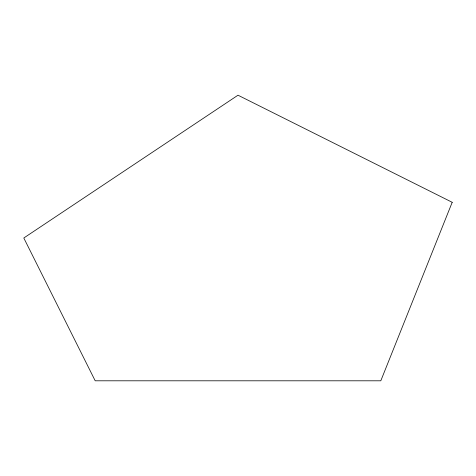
<?xml version="1.0" encoding="UTF-8"?>
<svg xmlns="http://www.w3.org/2000/svg" width="476" height="476" viewBox="0 0 476 476"><rect width="100%" height="100%" fill="white"/><g stroke="black" fill="none" stroke-linecap="round" stroke-linejoin="round"><path stroke-width="0.71" d="M452.2 202.3L380.8 380.8L95.2 380.8L23.8 238L238 95.2L452.2 202.3"/></g></svg>
